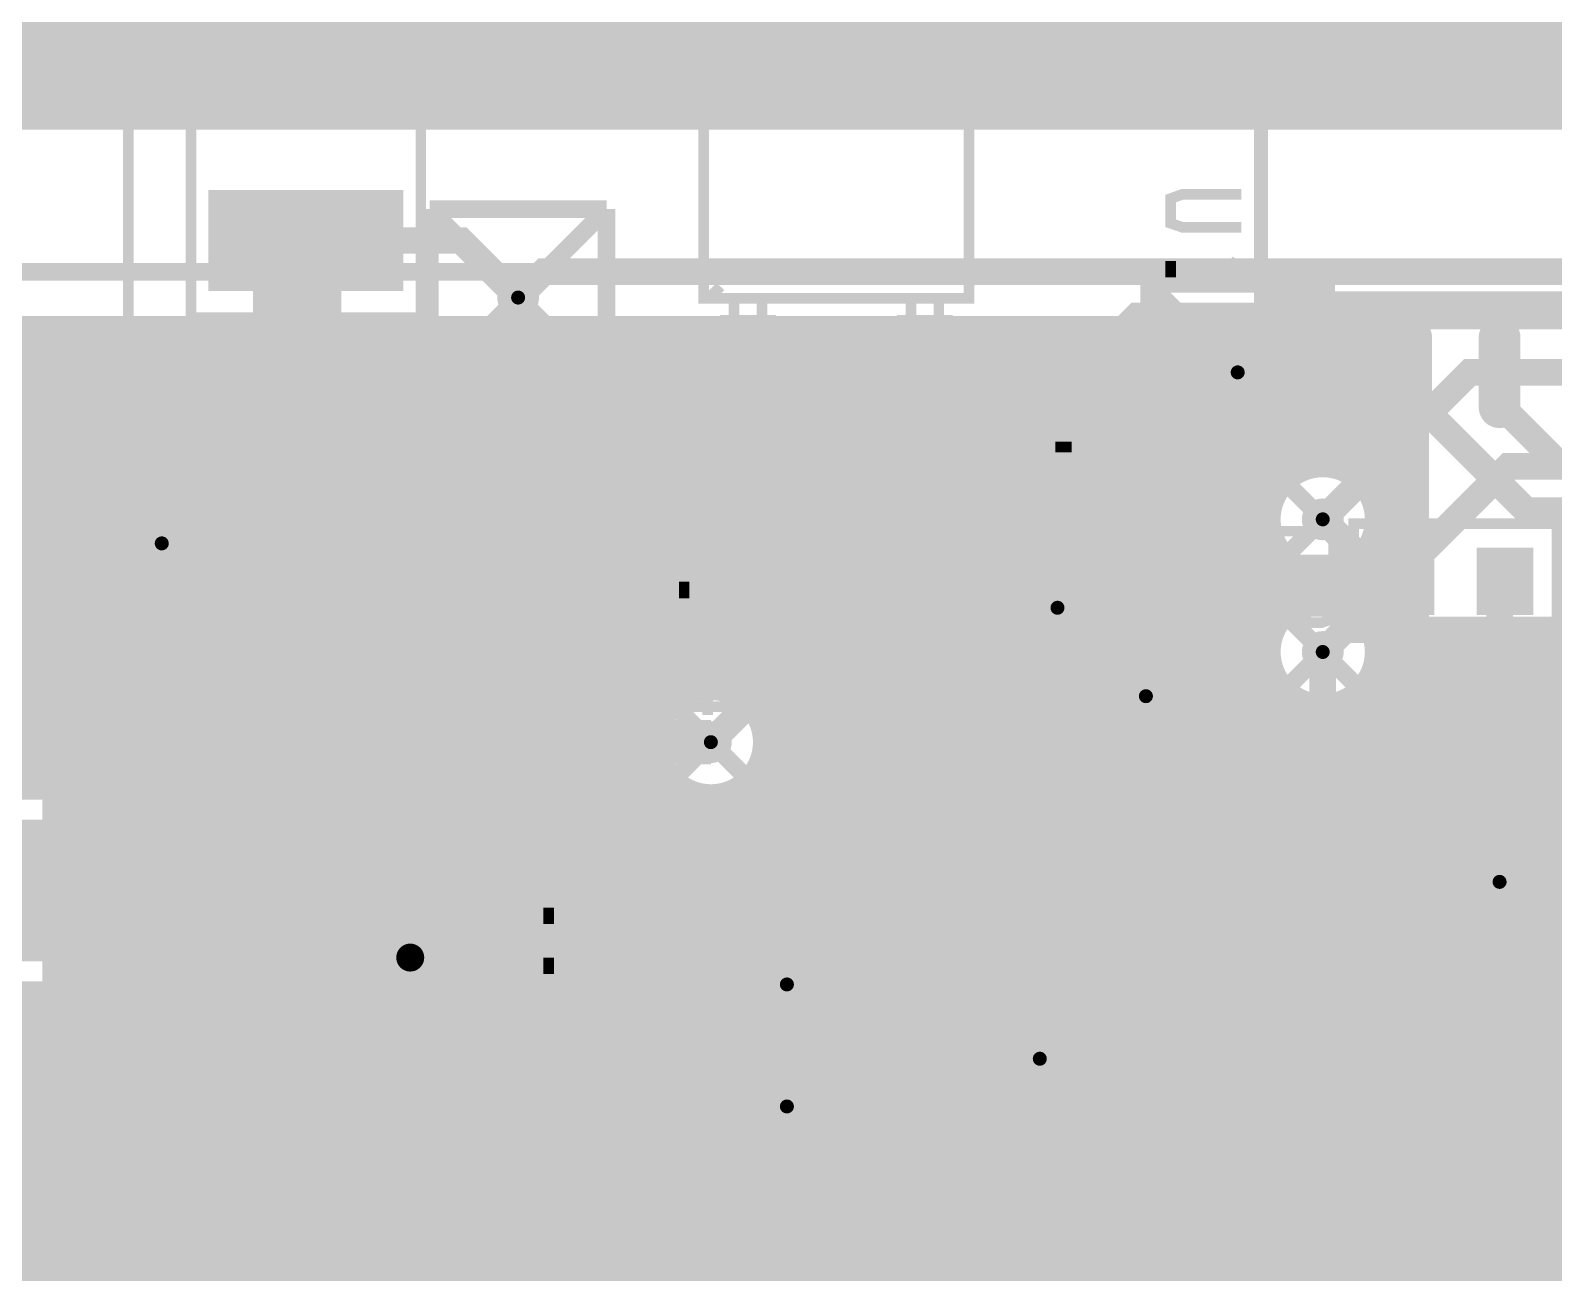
# Model space of a CAD drawing. Extents: x -11 to 221, y -93 to 178.
# Drawn here: x 140.19 to 162.06, y 31.35 to 49.19 of the extents above; entities that cross this region are included whole.
import ezdxf

# ---------------------------------------------------------------- set-up
doc = ezdxf.new("R2010")
doc.units = 0
doc.header["$MEASUREMENT"] = 0
doc.layers.get('0').update_dxf_attribs({"linetype": 'CONTINUOUS'})
for name, color, linetype in [('26-349-0_BOT', 7, 'CONTINUOUS'), ('26-349-0_DRD', 7, 'CONTINUOUS'), ('26-349-0_DRL', 2, 'CONTINUOUS'), ('26-349-0_FAB', 1, 'CONTINUOUS'), ('26-349-0_IN1', 3, 'CONTINUOUS'), ('26-349-0_IN2', 5, 'CONTINUOUS'), ('26-349-0_SMT', 14, 'CONTINUOUS'), ('26-349-0_SPT', 9, 'CONTINUOUS'), ('26-349-0_SST', 12, 'CONTINUOUS'), ('26-349-0_TOP', 11, 'CONTINUOUS'), ('THRUHOLE_TAP', 15, 'CONTINUOUS')]:
    doc.layers.add(name, color=color, linetype=linetype)

# ---------------------------------------------------------------- blocks, each defined once
blk = doc.blocks.new('ROUND_78')
at = {"const_width": 0.29972}
blk.add_lwpolyline([(-0.14986, 0, 1), (0.14986, 0, 1)], format="xyb", close=True, dxfattribs=at)
blk = doc.blocks.new('ROUND_82')
at = {"const_width": 0.29972}
blk.add_lwpolyline([(-0.14986, 0, 1), (0.14986, 0, 1)], format="xyb", close=True, dxfattribs=at)
blk = doc.blocks.new('ROUND_101')
at = {"const_width": 0.10033}
blk.add_lwpolyline([(-0.050164, 0, 1), (0.050164, 0, 1)], format="xyb", close=True, dxfattribs=at)
blk = doc.blocks.new('ROUND_102')
at = {"const_width": 0.10033}
blk.add_lwpolyline([(-0.050164, 0, 1), (0.050164, 0, 1)], format="xyb", close=True, dxfattribs=at)
blk = doc.blocks.new('ROUND_83')
at = {"const_width": 0.29972}
blk.add_lwpolyline([(-0.14986, 0, 1), (0.14986, 0, 1)], format="xyb", close=True, dxfattribs=at)
blk = doc.blocks.new('RECTANGLE_3')
blk.add_solid([(0.4826, 0.4064), (0.4826, -0.4064), (-0.4826, 0.4064), (-0.4826, -0.4064)])
blk = doc.blocks.new('RECTANGLE_4')
blk.add_solid([(0.4064, 0.4826), (0.4064, -0.4826), (-0.4064, 0.4826), (-0.4064, -0.4826)])
blk = doc.blocks.new('RECTANGLE_13')
blk.add_solid([(0.9017, 0.508), (0.9017, -0.508), (-0.9017, 0.508), (-0.9017, -0.508)])
blk = doc.blocks.new('RECTANGLE_14')
blk.add_solid([(1.12522, 1.14935), (1.12522, -1.14935), (-1.12522, 1.14935), (-1.12522, -1.14935)])
blk = doc.blocks.new('RECTANGLE_15')
blk.add_solid([(1.39954, 0.72517), (1.39954, -0.72517), (-1.39954, 0.72517), (-1.39954, -0.72517)])
blk = doc.blocks.new('RECTANGLE_17')
blk.add_solid([(0.508, 0.635), (0.508, -0.635), (-0.508, 0.635), (-0.508, -0.635)])
blk = doc.blocks.new('OBLONG_51')
at = {"const_width": 0.59944}
blk.add_lwpolyline([(0, 0.50038), (0, -0.50038)], dxfattribs=at)
at = {"const_width": 0.29972}
for points in [[(-0.14986, 0.50038, 1), (0.14986, 0.50038, 1)], [(-0.14986, -0.50038, 1), (0.14986, -0.50038, 1)]]:
    blk.add_lwpolyline(points, format="xyb", close=True, dxfattribs=at)
blk = doc.blocks.new('OBLONG_53')
at = {"const_width": 0.65024}
blk.add_lwpolyline([(0, 0.50038), (0, -0.50038)], dxfattribs=at)
at = {"const_width": 0.32512}
for points in [[(-0.16256, 0.50038, 1), (0.16256, 0.50038, 1)], [(-0.16256, -0.50038, 1), (0.16256, -0.50038, 1)]]:
    blk.add_lwpolyline(points, format="xyb", close=True, dxfattribs=at)
blk = doc.blocks.new('RECTANGLE_12')
blk.add_solid([(0.40005, 0.65024), (0.40005, -0.65024), (-0.40005, 0.65024), (-0.40005, -0.65024)])
blk = doc.blocks.new('ROUND_88')
at = {"const_width": 0.10033}
blk.add_lwpolyline([(-0.050164, 0, 1), (0.050164, 0, 1)], format="xyb", close=True, dxfattribs=at)

msp = doc.modelspace()

# ---------------------------------------------------------------- linework, layer by layer
at = {"layer": '26-349-0_BOT', "const_width": 0.381}
for points in [[(158.75, 42.164), (160.86074, 44.27474), (163.73094, 44.27474)], [(158.75, 40.259), (161.417, 42.926), (163.703, 42.926)]]:
    msp.add_lwpolyline(points, dxfattribs=at)
at = {"layer": '26-349-0_DRD', "const_width": 0.254}
for points in [[(145.923, 46.61916), (145.923, 44.07916)], [(148.463, 46.61916), (145.923, 46.61916)], [(148.463, 46.61916), (145.923, 44.07916)], [(148.463, 44.07916), (145.923, 46.61916)], [(145.923, 46.61916), (145.923, 44.07916)], [(148.463, 46.61916), (145.923, 46.61916)], [(148.463, 46.61916), (145.923, 44.07916)], [(148.463, 44.07916), (145.923, 46.61916)], [(145.923, 46.61916), (145.923, 44.07916)], [(148.463, 46.61916), (145.923, 46.61916)], [(148.463, 46.61916), (145.923, 44.07916)], [(148.463, 44.07916), (145.923, 46.61916)], [(148.463, 44.07916), (148.463, 46.61916)], [(148.463, 44.07916), (148.463, 46.61916)], [(148.463, 44.07916), (148.463, 46.61916)], [(156.25826, 45.54474), (156.25826, 43.00474)], [(158.79826, 45.54474), (156.25826, 45.54474)], [(158.79826, 45.54474), (156.25826, 43.00474)], [(158.79826, 43.00474), (156.25826, 45.54474)], [(156.25826, 45.54474), (156.25826, 43.00474)], [(158.79826, 45.54474), (156.25826, 45.54474)], [(158.79826, 45.54474), (156.25826, 43.00474)], [(158.79826, 43.00474), (156.25826, 45.54474)], [(158.79826, 43.00474), (158.79826, 45.54474)], [(158.79826, 43.00474), (158.79826, 45.54474)], [(145.923, 44.07916), (148.463, 44.07916)], [(145.923, 44.07916), (148.463, 44.07916)], [(145.923, 44.07916), (148.463, 44.07916)], [(157.48, 43.434), (157.48, 40.894)], [(160.02, 43.434), (157.48, 43.434)], [(160.02, 43.434), (157.48, 40.894)], [(160.02, 40.894), (157.48, 43.434)], [(160.02, 40.894), (160.02, 43.434)], [(140.8049, 43.08856), (140.8049, 40.54856)], [(143.3449, 43.08856), (140.8049, 43.08856)], [(143.3449, 43.08856), (140.8049, 40.54856)], [(143.3449, 40.54856), (140.8049, 43.08856)], [(140.8049, 43.08856), (140.8049, 40.54856)], [(143.3449, 43.08856), (140.8049, 43.08856)], [(143.3449, 43.08856), (140.8049, 40.54856)], [(143.3449, 40.54856), (140.8049, 43.08856)], [(143.3449, 40.54856), (143.3449, 43.08856)], [(143.3449, 40.54856), (143.3449, 43.08856)], [(156.25826, 43.00474), (158.79826, 43.00474)], [(156.25826, 43.00474), (158.79826, 43.00474)], [(153.67, 42.164), (153.67, 39.624)], [(156.21, 42.164), (153.67, 42.164)], [(156.21, 42.164), (153.67, 39.624)], [(156.21, 39.624), (153.67, 42.164)], [(153.67, 42.164), (153.67, 39.624)], [(156.21, 42.164), (153.67, 42.164)], [(156.21, 42.164), (153.67, 39.624)], [(156.21, 39.624), (153.67, 42.164)], [(153.67, 42.164), (153.67, 39.624)], [(156.21, 42.164), (153.67, 42.164)], [(156.21, 42.164), (153.67, 39.624)], [(156.21, 39.624), (153.67, 42.164)], [(156.21, 39.624), (156.21, 42.164)], [(156.21, 39.624), (156.21, 42.164)], [(156.21, 39.624), (156.21, 42.164)], [(157.48, 41.529), (157.48, 38.989)], [(160.02, 41.529), (157.48, 41.529)], [(160.02, 41.529), (157.48, 38.989)], [(160.02, 38.989), (157.48, 41.529)], [(160.02, 38.989), (160.02, 41.529)], [(154.94, 40.894), (154.94, 38.354)], [(157.48, 40.894), (154.94, 40.894)], [(157.48, 40.894), (154.94, 38.354)], [(157.48, 38.354), (154.94, 40.894)], [(154.94, 40.894), (154.94, 38.354)], [(157.48, 40.894), (154.94, 40.894)], [(157.48, 40.894), (154.94, 38.354)], [(157.48, 38.354), (154.94, 40.894)], [(157.48, 38.354), (157.48, 40.894)], [(157.48, 38.354), (157.48, 40.894)], [(157.48, 40.894), (160.02, 40.894)], [(140.8049, 40.54856), (143.3449, 40.54856)], [(140.8049, 40.54856), (143.3449, 40.54856)], [(148.6916, 40.2336), (148.6916, 37.6936)], [(151.2316, 40.2336), (148.6916, 40.2336)], [(151.2316, 40.2336), (148.6916, 37.6936)], [(151.2316, 37.6936), (148.6916, 40.2336)], [(151.2316, 37.6936), (151.2316, 40.2336)], [(153.67, 39.624), (156.21, 39.624)], [(153.67, 39.624), (156.21, 39.624)], [(153.67, 39.624), (156.21, 39.624)], [(157.48, 38.989), (160.02, 38.989)], [(154.94, 38.354), (157.48, 38.354)], [(154.94, 38.354), (157.48, 38.354)], [(160.02, 38.227), (160.02, 35.687)], [(162.56, 38.227), (160.02, 38.227)], [(162.56, 38.227), (160.02, 35.687)], [(162.56, 35.687), (160.02, 38.227)], [(148.6916, 37.6936), (151.2316, 37.6936)], [(149.7838, 36.7538), (149.7838, 34.2138)], [(152.3238, 36.7538), (149.7838, 36.7538)], [(152.3238, 36.7538), (149.7838, 34.2138)], [(152.3238, 34.2138), (149.7838, 36.7538)], [(152.3238, 34.2138), (152.3238, 36.7538)], [(153.416, 35.687), (153.416, 33.147)], [(155.956, 35.687), (153.416, 35.687)], [(155.956, 35.687), (153.416, 33.147)], [(155.956, 33.147), (153.416, 35.687)], [(153.416, 35.687), (153.416, 33.147)], [(155.956, 35.687), (153.416, 35.687)], [(155.956, 35.687), (153.416, 33.147)], [(155.956, 33.147), (153.416, 35.687)], [(155.956, 33.147), (155.956, 35.687)], [(155.956, 33.147), (155.956, 35.687)], [(160.02, 35.687), (162.56, 35.687)], [(149.7838, 35.0012), (149.7838, 32.4612)], [(152.3238, 35.0012), (149.7838, 35.0012)], [(152.3238, 35.0012), (149.7838, 32.4612)], [(152.3238, 32.4612), (149.7838, 35.0012)], [(149.7838, 35.0012), (149.7838, 32.4612)], [(152.3238, 35.0012), (149.7838, 35.0012)], [(152.3238, 35.0012), (149.7838, 32.4612)], [(152.3238, 32.4612), (149.7838, 35.0012)], [(149.7838, 35.0012), (149.7838, 32.4612)], [(152.3238, 35.0012), (149.7838, 35.0012)], [(152.3238, 35.0012), (149.7838, 32.4612)], [(152.3238, 32.4612), (149.7838, 35.0012)], [(152.3238, 32.4612), (152.3238, 35.0012)], [(152.3238, 32.4612), (152.3238, 35.0012)], [(152.3238, 32.4612), (152.3238, 35.0012)], [(149.7838, 34.2138), (152.3238, 34.2138)], [(153.416, 33.147), (155.956, 33.147)], [(153.416, 33.147), (155.956, 33.147)], [(149.7838, 32.4612), (152.3238, 32.4612)], [(149.7838, 32.4612), (152.3238, 32.4612)], [(149.7838, 32.4612), (152.3238, 32.4612)]]:
    msp.add_lwpolyline(points, dxfattribs=at)
at = {"layer": '26-349-0_DRL', "const_width": 2.49936}
msp.add_lwpolyline([(136.017, 49.022), (163.83, 49.022), (165.354, 47.498), (175.133, 47.498)], dxfattribs=at)
at = {"layer": '26-349-0_FAB'}
for points, const_width in [([(187.325, 48.26), (67.945, 48.26), (67.945, 115.57), (69.215, 116.84), (187.96, 116.84)], 1.00076), ([(165.1, 41.91), (165.1, 45.72), (113.03, 45.72), (113.03, -6.985), (157.48, -6.985), (157.48, 10.795), (164.465, 17.78), (170.815, 17.78), (170.815, 20.955), (173.99, 20.955), (173.99, 40.64), (165.1, 40.64), (165.1, 45.72)], 0.254)]:
    msp.add_lwpolyline(points, dxfattribs=dict(at, const_width=const_width))
at = {"layer": '26-349-0_IN1', "const_width": 0.381}
for points in [[(147.193, 45.34916), (147.56384, 45.72), (179.6034, 45.72), (179.6288, 45.7454), (181.0258, 45.7454), (181.483, 46.2026), (181.6354, 46.2026)], [(181.356, 45.085), (156.083, 45.085), (155.575, 44.577), (152.781, 44.577), (151.003, 42.799), (151.003, 40.005), (149.9616, 38.9636)]]:
    msp.add_lwpolyline(points, dxfattribs=at)
at = {"layer": '26-349-0_IN2', "const_width": 0.254}
for points in [[(160.147, 44.958), (122.428, 44.958)], [(140.2588, 44.958), (140.2588, 38.26256)], [(140.4874, 44.958), (140.4874, 26.44648)], [(140.716, 44.958), (140.716, 26.44648)], [(140.9446, 44.958), (140.9446, 26.44648)], [(141.1732, 44.958), (141.1732, 26.44648)], [(141.4018, 44.958), (141.4018, 26.44648)], [(141.6304, 44.958), (141.6304, 26.44648)], [(141.859, 44.958), (141.859, 26.44648)], [(142.0876, 44.958), (142.0876, 26.44648)], [(142.3162, 44.958), (142.3162, 26.44648)], [(142.5448, 44.958), (142.5448, 26.44648)], [(142.7734, 44.958), (142.7734, -6.858)], [(143.002, 44.958), (143.002, -6.858)], [(143.2306, 44.958), (143.2306, -6.858)], [(143.4592, 44.958), (143.4592, -6.858)], [(143.6878, 44.958), (143.6878, -6.858)], [(143.9164, 44.958), (143.9164, -6.858)], [(144.145, 44.958), (144.145, -6.858)], [(144.3736, 44.958), (144.3736, -6.858)], [(144.6022, 44.958), (144.6022, -6.858)], [(144.8308, 44.958), (144.8308, -6.858)], [(145.0594, 44.958), (145.0594, -6.858)], [(145.288, 44.958), (145.288, -6.858)], [(145.5166, 44.958), (145.5166, -6.858)], [(145.7452, 44.958), (145.7452, -6.858)], [(145.9738, 44.958), (145.9738, -6.858)], [(146.2024, 44.958), (146.2024, -6.858)], [(146.431, 44.958), (146.431, -6.858)], [(146.6596, 44.958), (146.6596, -6.858)], [(146.8882, 44.958), (146.8882, -6.858)], [(147.1168, 44.958), (147.1168, -6.858)], [(147.3454, 44.958), (147.3454, -6.858)], [(147.574, 44.958), (147.574, -6.858)], [(147.8026, 44.958), (147.8026, -6.858)], [(148.0312, 44.958), (148.0312, -6.858)], [(148.2598, 44.958), (148.2598, -6.858)], [(148.4884, 44.958), (148.4884, -6.858)], [(148.717, 44.958), (148.717, -6.858)], [(148.9456, 44.958), (148.9456, -6.858)], [(149.1742, 44.958), (149.1742, -6.858)], [(149.4028, 44.958), (149.4028, 39.43604)], [(149.6314, 44.958), (149.6314, 39.61638)], [(149.86, 44.958), (149.86, 39.6875)], [(150.0886, 44.958), (150.0886, 39.68242)], [(150.3172, 44.958), (150.3172, 39.60368)], [(150.5458, 44.958), (150.5458, 39.40302)], [(150.7744, 44.958), (150.7744, -6.858)], [(151.003, 44.958), (151.003, 17.45742)], [(151.2316, 44.958), (151.2316, 17.97304)], [(151.4602, 44.958), (151.4602, 18.2245)], [(151.6888, 44.958), (151.6888, 18.38706)], [(151.9174, 44.958), (151.9174, 18.49374)], [(152.146, 44.958), (152.146, 18.5547)], [(152.3746, 44.958), (152.3746, 18.57502)], [(152.6032, 44.958), (152.6032, 18.56232)], [(152.8318, 44.958), (152.8318, 18.50898)], [(153.0604, 44.958), (153.0604, 18.415)], [(153.289, 44.958), (153.289, 18.26768)], [(153.5176, 44.958), (153.5176, 18.03908)], [(153.7462, 44.958), (153.7462, 17.93494)], [(153.9748, 44.958), (153.9748, 18.20164)], [(154.2034, 44.958), (154.2034, 18.37182)], [(154.432, 44.958), (154.432, 18.48358)], [(154.6606, 44.958), (154.6606, 18.54962)], [(154.8892, 44.958), (154.8892, 18.57502)], [(155.1178, 44.958), (155.1178, 18.56486)], [(155.3464, 44.958), (155.3464, 18.5166)], [(155.575, 44.958), (155.575, 18.4277)], [(155.8036, 44.958), (155.8036, 18.28546)], [(156.0322, 44.958), (156.0322, 18.06956)], [(156.2608, 44.958), (156.2608, 17.8943)], [(156.4894, 44.958), (156.4894, 18.17878)], [(156.718, 44.958), (156.718, 18.35658)], [(156.9466, 44.958), (156.9466, 18.47342)], [(157.1752, 44.958), (157.1752, 18.54454)], [(157.4038, 44.958), (157.4038, 18.57502)], [(157.6324, 44.958), (157.6324, 18.5674)], [(157.861, 44.958), (157.861, 18.52422)], [(158.0896, 44.958), (158.0896, 42.47896)], [(158.3182, 44.958), (158.3182, 42.75328)], [(158.5468, 44.958), (158.5468, 42.86504)], [(158.7754, 44.958), (158.7754, 42.89552)], [(159.004, 44.958), (159.004, 42.8498)], [(159.2326, 44.958), (159.2326, 42.71264)], [(159.4612, 44.958), (159.4612, 42.33418)], [(159.6898, 44.958), (159.6898, 12.2428)], [(159.9184, 44.958), (159.9184, 12.4714)], [(160.147, 44.958), (160.147, 40.64)], [(160.147, 44.8056), (122.428, 44.8056)], [(160.147, 44.577), (122.428, 44.577)], [(160.147, 44.3484), (122.428, 44.3484)], [(160.147, 44.1198), (122.428, 44.1198)], [(160.147, 43.8912), (122.428, 43.8912)], [(160.147, 43.6626), (122.428, 43.6626)], [(160.147, 43.434), (122.428, 43.434)], [(160.147, 43.2054), (122.428, 43.2054)], [(160.147, 42.9768), (122.428, 42.9768)], [(158.31058, 42.7482), (122.428, 42.7482)], [(160.147, 42.7482), (159.18942, 42.7482)], [(158.10992, 42.5196), (122.428, 42.5196)], [(160.147, 42.5196), (159.39008, 42.5196)], [(158.02864, 42.291), (122.428, 42.291)], [(160.147, 42.291), (159.46882, 42.291)], [(158.0261, 42.0624), (122.428, 42.0624)], [(159.4612, 41.99128), (159.4612, 40.42918)], [(160.147, 42.0624), (159.4739, 42.0624)], [(158.09722, 41.8338), (122.428, 41.8338)], [(158.0896, 41.84904), (158.0896, 40.57396)], [(160.147, 41.8338), (159.40278, 41.8338)], [(158.27756, 41.6052), (122.428, 41.6052)], [(158.3182, 41.57218), (158.3182, 40.84828)], [(158.5468, 41.46042), (158.5468, 40.96004)], [(159.004, 41.4782), (159.004, 40.9448)], [(160.147, 41.6052), (159.22244, 41.6052)], [(159.2326, 41.61282), (159.2326, 40.80764)], [(160.147, 41.3766), (122.428, 41.3766)], [(158.7754, 41.43248), (158.7754, 40.99052)], [(160.147, 41.148), (122.428, 41.148)], [(158.43504, 40.9194), (122.428, 40.9194)], [(160.147, 40.9194), (159.06496, 40.9194)], [(158.15818, 40.6908), (124.37364, 40.6908)], [(160.147, 40.6908), (159.33928, 40.6908)], [(166.116, 40.64), (160.147, 40.64)], [(160.147, 40.64), (160.147, 12.7)], [(160.3756, 40.64), (160.3756, 12.9286)], [(160.6042, 40.64), (160.6042, 13.1572)], [(160.8328, 40.64), (160.8328, 13.3858)], [(161.0614, 40.64), (161.0614, 13.6144)], [(161.29, 40.64), (161.29, 13.843)], [(161.5186, 40.64), (161.5186, 14.0716)], [(161.7472, 40.64), (161.7472, 14.3002)], [(161.9758, 40.64), (161.9758, 14.5288)], [(158.04642, 40.4622), (124.74702, 40.4622)], [(166.116, 40.4622), (159.45104, 40.4622)], [(158.01848, 40.2336), (124.96292, 40.2336)], [(166.116, 40.2336), (159.48152, 40.2336)], [(158.0642, 40.005), (125.10516, 40.005)], [(158.0896, 39.94404), (158.0896, 18.4404)], [(166.116, 40.005), (159.4358, 40.005)], [(159.4612, 40.08628), (159.4612, 12.0142)], [(158.19882, 39.7764), (125.19406, 39.7764)], [(159.2326, 39.70782), (159.2326, 11.7856)], [(166.116, 39.7764), (159.29864, 39.7764)], [(149.52218, 39.5478), (125.24232, 39.5478)], [(158.57728, 39.5478), (150.40102, 39.5478)], [(158.3182, 39.66718), (158.3182, 18.30578)], [(158.5468, 39.55542), (158.5468, 18.10004)], [(158.7754, 39.52748), (158.7754, 17.7546)], [(166.116, 39.5478), (158.92018, 39.5478)], [(159.004, 39.5732), (159.004, 11.557)], [(149.32152, 39.3192), (125.25248, 39.3192)], [(166.116, 39.3192), (150.60168, 39.3192)], [(149.24024, 39.0906), (125.22454, 39.0906)], [(166.116, 39.0906), (150.68042, 39.0906)], [(149.2377, 38.862), (125.1585, 38.862)], [(166.116, 38.862), (150.6855, 38.862)], [(149.30882, 38.6334), (125.04928, 38.6334)], [(166.116, 38.6334), (150.61438, 38.6334)], [(149.48916, 38.4048), (124.8791, 38.4048)], [(149.4028, 38.49116), (149.4028, -6.858)], [(166.116, 38.4048), (150.43404, 38.4048)], [(150.5458, 38.52418), (150.5458, -6.858)], [(140.49248, 38.26256), (137.6299, 38.26256), (137.6299, 35.39998)], [(140.49248, 38.26256), (140.49248, 35.39998)], [(166.116, 38.1762), (140.49248, 38.1762)], [(149.6314, 38.31082), (149.6314, -6.858)], [(149.86, 38.2397), (149.86, -6.858)], [(150.0886, 38.24224), (150.0886, -6.858)], [(150.3172, 38.32352), (150.3172, -6.858)], [(166.116, 37.9476), (140.49248, 37.9476)], [(166.116, 37.719), (140.49248, 37.719)], [(166.116, 37.4904), (140.49248, 37.4904)], [(166.116, 37.2618), (140.49248, 37.2618)], [(166.116, 37.0332), (140.49248, 37.0332)], [(166.116, 36.8046), (140.49248, 36.8046)], [(166.116, 36.576), (140.49248, 36.576)], [(170.18, 36.3474), (140.49248, 36.3474)], [(170.18, 36.1188), (140.49248, 36.1188)], [(170.18, 35.8902), (140.49248, 35.8902)], [(170.18, 35.6616), (140.49248, 35.6616)], [(140.49248, 35.39998), (137.6299, 35.39998)], [(140.2588, 35.39998), (140.2588, 26.44648)], [(170.18, 35.433), (140.49248, 35.433)], [(170.18, 35.2044), (122.428, 35.2044)], [(170.18, 34.9758), (122.428, 34.9758)], [(170.18, 34.7472), (122.428, 34.7472)], [(170.18, 34.5186), (122.428, 34.5186)], [(170.18, 34.29), (122.428, 34.29)], [(170.18, 34.0614), (122.428, 34.0614)], [(170.18, 33.8328), (122.428, 33.8328)], [(170.18, 33.6042), (122.428, 33.6042)], [(170.18, 33.3756), (122.428, 33.3756)], [(170.18, 33.147), (122.428, 33.147)], [(170.18, 32.9184), (122.428, 32.9184)], [(170.18, 32.6898), (122.428, 32.6898)], [(170.18, 32.4612), (122.428, 32.4612)], [(170.18, 32.2326), (122.428, 32.2326)], [(168.02862, 32.004), (122.428, 32.004)], [(167.75938, 31.7754), (122.428, 31.7754)], [(167.6019, 31.5468), (122.428, 31.5468)], [(167.50792, 31.3182), (122.428, 31.3182)]]:
    msp.add_lwpolyline(points, dxfattribs=at)
for points in [[(158.75, 42.89552, 0.4142136), (158.01848, 42.164)], [(159.48152, 42.164, 0.4142136), (158.75, 42.89552)], [(158.01848, 42.164, 0.4142136), (158.75, 41.43248)], [(158.75, 41.43248, 0.4142136), (159.48152, 42.164)], [(158.75, 40.99052, 0.4142136), (158.01848, 40.259)], [(159.48152, 40.259, 0.4142136), (158.75, 40.99052)], [(158.01848, 40.259, 0.4142136), (158.75, 39.52748)], [(158.75, 39.52748, 0.4142136), (159.48152, 40.259)], [(149.9616, 39.69512, 0.4142136), (149.23008, 38.9636)], [(150.69312, 38.9636, 0.4142136), (149.9616, 39.69512)], [(149.23008, 38.9636, 0.4142136), (149.9616, 38.23208)], [(149.9616, 38.23208, 0.4142136), (150.69312, 38.9636)]]:
    msp.add_lwpolyline(points, format="xyb", dxfattribs=at)
at = {"layer": '26-349-0_SST'}
for points, const_width in [([(141.59484, 36.40074), (141.59484, 65.19926)], 0.1524), ([(149.86, 45.339), (149.86, 52.959), (153.67, 52.959), (153.67, 45.339), (149.86, 45.339)], 0.1524), ([(162.56, 52.959), (157.861, 52.959), (157.861, 45.339), (163.576, 45.339), (163.576, 51.943), (162.56, 52.959)], 0.20066), ([(145.796, 51.943), (145.796, 52.705), (142.494, 52.705), (142.494, 45.0596), (145.796, 45.0596), (145.796, 51.943)], 0.1524), ([(157.5816, 46.35754), (156.73578, 46.35754), (156.5656, 46.41596), (156.5656, 46.77156), (156.73578, 46.83252), (157.5816, 46.83252)], 0.1524), ([(156.5656, 45.63872), (156.5656, 45.87494)], 0.1524), ([(156.5656, 45.75556), (157.5816, 45.75556), (157.41142, 45.87494)], 0.1524), ([(150.09876, 45.50918), (149.91588, 45.32376)], 0.1524), ([(150.29434, 45.32376), (150.29434, 44.90212), (150.69566, 44.90212), (150.69566, 45.32376)], 0.1524), ([(152.83434, 45.32376), (152.83434, 44.90212), (153.23566, 44.90212), (153.23566, 45.32376)], 0.1524), ([(150.69566, 44.90212), (150.69566, 44.7548), (150.69566, 44.59986), (150.69566, 44.09948), (150.29434, 44.09948), (150.29434, 44.59986), (150.29434, 44.7548), (150.29434, 44.90212)], 0.1524), ([(153.23566, 44.90212), (153.23566, 44.7548), (153.23566, 44.59986), (153.23566, 44.09948), (152.83434, 44.09948), (152.83434, 44.59986), (152.83434, 44.7548), (152.83434, 44.90212)], 0.1524), ([(149.82952, 44.57192), (149.38248, 44.57192)], 0.1524), ([(149.4536, 44.6532), (149.4536, 44.2468)], 0.1524), ([(149.59076, 44.704), (149.59076, 44.196)], 0.1524), ([(149.72792, 44.67352), (149.72792, 44.22648)], 0.1524), ([(150.29434, 44.7548), (150.69566, 44.7548)], 0.1524), ([(150.29434, 44.59986), (150.69566, 44.59986)], 0.1524), ([(152.83434, 44.7548), (153.23566, 44.7548)], 0.1524), ([(152.83434, 44.59986), (153.23566, 44.59986)], 0.1524), ([(149.86, 44.43476), (149.352, 44.43476)], 0.1524), ([(155.02382, 43.20286), (155.02382, 44.21886), (154.90698, 44.04868)], 0.1524), ([(149.8092, 44.2976), (149.4028, 44.2976)], 0.1524), ([(153.9494, 43.37304), (154.00782, 43.20286), (154.24658, 43.20286), (154.305, 43.37304), (154.42438, 43.54068), (154.42438, 44.04868), (154.36342, 44.21886), (154.00782, 44.21886), (153.9494, 44.04868), (153.9494, 43.37304)], 0.1524), ([(155.9814, 43.54068), (155.50642, 43.54068), (155.74518, 44.21886), (155.86202, 44.21886), (155.86202, 43.20286)], 0.1524), ([(154.18562, 43.54068), (154.42438, 43.20286)], 0.1524), ([(146.558, 43.307), (149.352, 43.307), (149.352, 37.973), (146.558, 37.973), (146.558, 43.307)], 0.1524), ([(155.1432, 43.20286), (154.90698, 43.20286)], 0.1524), ([(151.003, 38.354), (155.067, 38.354), (155.067, 42.926), (153.289, 42.926), (153.035, 42.672), (152.781, 42.926), (151.003, 42.926), (151.003, 38.354)], 0.1524), ([(142.84452, 36.37026), (142.5448, 36.37026), (142.5448, 42.36974), (142.84452, 42.36974)], 0.1524), ([(145.44548, 36.37026), (145.7452, 36.37026), (145.7452, 42.36974), (145.44548, 42.36974)], 0.1524), ([(150.08606, 42.22496), (150.08606, 41.86936), (150.2537, 41.74998), (150.42388, 41.74998), (150.59406, 41.86936), (150.59406, 42.22496), (149.57806, 42.22496)], 0.1524), ([(150.08606, 41.92778), (149.57806, 41.74998)], 0.1524), ([(158.05912, 41.51884), (157.88894, 41.57726), (157.88894, 41.93286), (158.05912, 41.99382), (158.73476, 41.99382), (158.90494, 41.93286), (158.90494, 41.57726), (158.73476, 41.51884)], 0.1524), ([(162.1155, 42.1005), (159.1945, 42.1005), (159.1945, 40.4622), (162.1155, 40.4622), (162.1155, 42.1005)], 0.1524), ([(155.89758, 40.85336), (155.7274, 40.91432), (155.7274, 41.26992), (155.89758, 41.32834), (156.57576, 41.32834), (156.7434, 41.26992), (156.7434, 40.91432), (156.57576, 40.85336)], 0.1524), ([(149.57806, 41.03116), (149.57806, 41.26738)], 0.1524), ([(149.57806, 41.148), (150.59406, 41.148), (150.42388, 41.26738)], 0.1524), ([(157.88894, 40.68064), (157.88894, 41.15562), (158.56712, 40.68064), (158.73476, 40.68064), (158.90494, 40.73906), (158.90494, 41.09466), (158.73476, 41.15562)], 0.1524), ([(149.57806, 40.4876), (149.7457, 40.60698), (149.91588, 40.6654), (150.2537, 40.6654), (150.42388, 40.60698), (150.59406, 40.4876), (150.59406, 40.37076), (150.42388, 40.25138), (150.2537, 40.19296), (149.91588, 40.19296), (149.7457, 40.25138), (149.57806, 40.37076), (149.57806, 40.4876)], 0.1524), ([(156.2354, 40.07612), (156.40558, 40.01516), (156.57576, 40.01516), (156.7434, 40.07612), (156.7434, 40.43172), (156.57576, 40.49014), (156.40558, 40.49014), (156.2354, 40.43172), (156.2354, 40.07612), (156.06776, 40.01516), (155.89758, 40.01516), (155.7274, 40.07612), (155.7274, 40.43172), (155.89758, 40.49014), (156.06776, 40.49014), (156.2354, 40.43172)], 0.1524), ([(149.91588, 39.35476), (149.91588, 39.8272), (150.59406, 39.59098), (150.59406, 39.4716), (149.57806, 39.4716)], 0.1524), ([(155.7274, 39.53256), (156.7434, 39.17696), (156.7434, 39.65194)], 0.1524), ([(155.3845, 38.9255), (155.3845, 36.0045), (157.0228, 36.0045), (157.0228, 38.9255), (155.3845, 38.9255)], 0.1524), ([(145.7325, 38.5445), (142.5575, 38.5445), (142.5575, 38.227)], 0.1524), ([(145.7325, 38.46576), (142.5575, 38.46576)], 0.1524), ([(142.6591, 38.5445), (142.6591, 38.227)], 0.1524), ([(142.79626, 38.5445), (142.79626, 38.227)], 0.1524), ([(142.93342, 38.5445), (142.93342, 38.227)], 0.1524), ([(143.07058, 38.5445), (143.07058, 38.227)], 0.1524), ([(143.20774, 38.5445), (143.20774, 38.227)], 0.1524), ([(143.3449, 38.5445), (143.3449, 38.227)], 0.1524), ([(143.48206, 38.5445), (143.48206, 38.227)], 0.1524), ([(143.61922, 38.5445), (143.61922, 38.227)], 0.1524), ([(143.75638, 38.5445), (143.75638, 38.227)], 0.1524), ([(143.89354, 38.5445), (143.89354, 38.227)], 0.1524), ([(144.0307, 38.5445), (144.0307, 38.227)], 0.1524), ([(144.16786, 38.5445), (144.16786, 38.227)], 0.1524), ([(144.30502, 38.5445), (144.30502, 38.227)], 0.1524), ([(144.44218, 38.5445), (144.44218, 38.227)], 0.1524), ([(144.57934, 38.5445), (144.57934, 38.227)], 0.1524), ([(144.7165, 38.5445), (144.7165, 38.227)], 0.1524), ([(144.85366, 38.5445), (144.85366, 38.227)], 0.1524), ([(144.99082, 38.5445), (144.99082, 38.227)], 0.1524), ([(145.12798, 38.5445), (145.12798, 38.227)], 0.1524), ([(145.26514, 38.5445), (145.26514, 38.227)], 0.1524), ([(145.4023, 38.5445), (145.4023, 38.227)], 0.1524), ([(145.53946, 38.5445), (145.53946, 38.227)], 0.1524), ([(145.67662, 38.5445), (145.67662, 38.227)], 0.1524), ([(145.7325, 38.5445), (145.7325, 38.227)], 0.1524), ([(145.7325, 38.3286), (142.5575, 38.3286)], 0.1524), ([(145.7325, 38.227), (142.5575, 38.227)], 0.1524), ([(155.067, 37.846), (151.003, 37.846), (151.003, 33.274), (152.781, 33.274), (153.035, 33.528), (153.289, 33.274), (155.067, 33.274), (155.067, 37.846)], 0.1524), ([(150.6855, 34.7345), (150.6855, 37.6555), (149.0472, 37.6555), (149.0472, 34.7345), (150.6855, 34.7345)], 0.1524), ([(163.576, 36.83), (163.576, 33.782), (157.988, 33.782), (157.988, 37.592), (162.814, 37.592), (163.576, 36.83)], 0.1524), ([(148.14042, 37.54628), (148.14042, 37.19068), (148.30806, 37.0713), (148.47824, 37.0713), (148.64842, 37.19068), (148.64842, 37.54628), (147.63242, 37.54628)], 0.1524), ([(148.14042, 37.2491), (147.63242, 37.0713)], 0.1524), ([(147.63242, 36.35248), (147.63242, 36.5887)], 0.1524), ([(147.63242, 36.47186), (148.64842, 36.47186), (148.47824, 36.5887)], 0.1524), ([(145.76552, 35.84702), (145.52168, 35.84702)], 0.1524), ([(145.6944, 35.98418), (145.59534, 35.98418)], 0.1524), ([(145.62074, 35.9918), (145.62074, 35.74796)], 0.1524), ([(145.7579, 35.91814), (145.7579, 35.81908)], 0.1524), ([(147.63242, 35.63366), (147.63242, 35.86988)], 0.1524), ([(147.63242, 35.7505), (148.64842, 35.7505), (148.47824, 35.86988)], 0.1524), ([(156.4132, 35.17138), (155.56484, 35.17138), (155.3972, 35.23234), (155.3972, 35.58794), (155.56484, 35.64636), (156.4132, 35.64636)], 0.1524), ([(143.88592, 34.70402), (143.71574, 34.76244), (143.71574, 35.11804), (143.88592, 35.179), (144.5641, 35.179), (144.73174, 35.11804), (144.73174, 34.76244), (144.5641, 34.70402)], 0.1524), ([(147.63242, 34.79546), (147.63242, 35.2679), (148.30806, 34.79546), (148.47824, 34.79546), (148.64842, 34.85388), (148.64842, 35.20948), (148.47824, 35.2679)], 0.1524), ([(155.56484, 34.80816), (155.3972, 34.68878), (155.3972, 34.45256), (155.56484, 34.33318), (155.73502, 34.33318), (156.07284, 34.57194), (156.4132, 34.33318), (156.4132, 34.80816)], 0.1524), ([(144.22374, 33.92424), (144.39392, 33.86582), (144.5641, 33.86582), (144.73174, 33.92424), (144.73174, 34.27984), (144.5641, 34.3408), (144.39392, 34.3408), (144.22374, 34.27984), (144.22374, 33.92424), (144.0561, 33.86582), (143.88592, 33.86582), (143.71574, 33.92424), (143.71574, 34.27984), (143.88592, 34.3408), (144.0561, 34.3408), (144.22374, 34.27984)], 0.1524), ([(148.1455, 31.5595), (148.1455, 34.4805), (146.5072, 34.4805), (146.5072, 31.5595), (148.1455, 31.5595)], 0.1524), ([(149.0345, 34.4805), (149.0345, 31.5595), (150.6728, 31.5595), (150.6728, 34.4805), (149.0345, 34.4805)], 0.1524), ([(155.3972, 33.85058), (156.4132, 33.49498), (156.4132, 33.96996)], 0.1524), ([(144.0561, 33.02762), (144.0561, 33.5026), (144.73174, 33.26384), (144.73174, 33.147), (143.71574, 33.147)], 0.1524), ([(151.003, 28.194), (155.067, 28.194), (155.067, 32.766), (153.289, 32.766), (153.035, 32.512), (152.781, 32.766), (151.003, 32.766), (151.003, 28.194)], 0.1524), ([(162.687, 31.496), (158.623, 31.496), (158.623, 26.924), (160.401, 26.924), (160.655, 27.178), (160.909, 26.924), (162.687, 26.924), (162.687, 31.496)], 0.1524), ([(155.58262, 31.00324), (155.58262, 31.35884), (156.59862, 31.00324), (156.59862, 31.35884)], 0.1524)]:
    msp.add_lwpolyline(points, dxfattribs=dict(at, const_width=const_width))
at = {"layer": '26-349-0_SST', "const_width": 0.1524}
for points in [[(149.606, 44.704, 0.4142136), (149.352, 44.45)], [(149.86, 44.45, 0.4142136), (149.606, 44.704)], [(149.352, 44.45, 0.4142136), (149.606, 44.196)], [(149.606, 44.196, 0.4142136), (149.86, 44.45)], [(140.0937, 34.8996, 0.4142136), (141.59484, 36.40074)], [(145.6436, 35.99434, 0.4142136), (145.51914, 35.86988)], [(145.51914, 35.86988, 0.4142136), (145.6436, 35.74542)], [(145.76806, 35.86988, 0.4142136), (145.6436, 35.99434)], [(145.6436, 35.74542, 0.4142136), (145.76806, 35.86988)]]:
    msp.add_lwpolyline(points, format="xyb", dxfattribs=at)
at = {"layer": '26-349-0_TOP'}
for points, const_width in [([(144.018, 46.228), (144.018, 41.81856), (144.145, 41.81856)], 1.27), ([(144.145, 41.81856), (144.018, 41.81856), (144.018, 46.228)], 1.27), ([(144.145, 46.16958), (146.37258, 46.16958), (147.193, 45.34916)], 0.381), ([(144.145, 46.16958), (146.37258, 46.16958), (147.193, 45.34916)], 0.381), ([(147.193, 45.34916), (146.37258, 46.16958), (144.145, 46.16958)], 0.381), ([(147.955, 42.3164), (149.8854, 42.3164), (150.495, 42.926), (150.495, 44.45)], 0.381), ([(153.035, 44.45), (153.035, 41.783)], 0.381), ([(158.75, 44.27474), (157.52826, 44.27474)], 0.381), ([(157.52826, 44.27474), (158.75, 44.27474)], 0.381), ([(160.02, 44.27474), (160.02, 43.942), (161.671, 42.291), (162.179, 42.291), (163.1188, 41.3512), (163.1188, 41.275)], 0.381), ([(163.703, 42.926), (162.179, 42.926), (161.29, 43.815), (161.29, 44.27474)], 0.381), ([(144.145, 41.81856), (144.018, 41.81856), (142.0749, 41.81856)], 1.27), ([(144.145, 41.81856), (144.018, 41.81856), (142.0749, 41.81856)], 1.27), ([(144.018, 41.81856), (144.145, 41.81856)], 1.27), ([(159.9438, 41.275), (159.9438, 41.0718), (159.893, 41.021), (158.75, 42.164)], 0.381), ([(144.018, 41.656), (144.018, 41.81856)], 0.381), ([(160.02, 38.735), (159.9438, 38.8112), (159.9438, 41.0718), (159.9438, 41.275)], 0.381), ([(161.3662, 41.275), (161.29, 41.1988), (161.29, 38.735)], 0.381), ([(154.051, 39.497), (154.051, 40.005), (154.94, 40.894)], 0.381), ([(154.051, 39.497), (154.051, 40.005), (154.94, 40.894)], 0.381), ([(154.051, 39.497), (154.051, 40.005), (154.94, 40.894)], 0.381), ([(158.75, 38.735), (158.75, 40.259)], 0.381), ([(144.145, 36.9189), (146.6469, 36.9189), (147.955, 38.227), (147.955, 38.9636)], 2.032), ([(156.21, 39.624), (156.21, 38.1762)], 0.381), ([(156.21, 38.1762), (156.21, 39.624)], 0.381), ([(152.019, 39.497), (152.019, 36.703)], 0.381), ([(149.9616, 38.9636), (147.955, 38.9636)], 0.635), ([(157.38856, 24.765), (157.38856, 34.32556), (160.02, 36.957), (160.02, 38.735)], 0.381), ([(161.29, 38.735), (161.29, 36.957)], 0.381), ([(144.145, 36.9189), (144.0561, 36.83254), (139.06246, 36.83254)], 2.032), ([(144.145, 36.9189), (144.145, 33.7312)], 2.032), ([(149.86, 36.9062), (151.8158, 36.9062), (152.019, 36.703)], 0.381), ([(153.035, 31.623), (154.178, 31.623), (156.21, 33.655), (156.21, 36.7538)], 0.381), ([(156.21, 36.7538), (156.1592, 36.703), (154.051, 36.703)], 0.381), ([(151.0538, 35.4838), (149.86, 35.4838)], 0.381), ([(146.05, 24.67356), (146.05, 27.305), (144.145, 29.21), (144.145, 33.7312)], 2.032), ([(153.035, 34.417), (154.686, 34.417)], 0.381), ([(154.686, 34.417), (153.035, 34.417)], 0.381), ([(144.145, 33.7312), (147.32, 33.7312)], 0.381), ([(144.145, 33.7312), (147.32, 33.7312)], 0.381), ([(149.86, 33.7312), (151.0538, 33.7312)], 0.381), ([(151.0538, 33.7312), (149.86, 33.7312)], 0.381), ([(149.86, 33.7312), (151.0538, 33.7312)], 0.381), ([(160.02, 32.639), (160.02, 30.734), (159.639, 30.353)], 0.381), ([(161.29, 32.639), (161.29, 30.734), (161.671, 30.353)], 0.381), ([(149.86, 32.3088), (147.32, 32.3088)], 0.381), ([(149.86, 32.3088), (152.3492, 32.3088), (153.035, 31.623)], 0.381)]:
    msp.add_lwpolyline(points, dxfattribs=dict(at, const_width=const_width))

# ---------------------------------------------------------------- block references
at = {"layer": '26-349-0_BOT'}
for name, p in [('ROUND_78', (147.193, 45.34916)), ('ROUND_78', (157.52826, 44.27474)), ('ROUND_78', (158.75, 42.164)), ('ROUND_78', (142.0749, 41.81856)), ('ROUND_78', (154.94, 40.894)), ('ROUND_78', (158.75, 40.259)), ('ROUND_78', (156.21, 39.624)), ('ROUND_78', (149.9616, 38.9636)), ('ROUND_78', (161.29, 36.957)), ('ROUND_82', (151.0538, 35.4838)), ('ROUND_78', (154.686, 34.417)), ('ROUND_82', (151.0538, 33.7312))]:
    msp.add_blockref(name, p, dxfattribs=at)
at = {"layer": '26-349-0_DRL'}
for name, p in [('ROUND_102', (147.193, 45.34916)), ('ROUND_102', (157.52826, 44.27474)), ('ROUND_102', (158.75, 42.164)), ('ROUND_102', (142.0749, 41.81856)), ('ROUND_102', (154.94, 40.894)), ('ROUND_101', (158.75, 40.259)), ('ROUND_102', (156.21, 39.624)), ('ROUND_102', (149.9616, 38.9636)), ('ROUND_102', (161.29, 36.957)), ('ROUND_102', (151.0538, 35.4838)), ('ROUND_102', (154.686, 34.417)), ('ROUND_102', (151.0538, 33.7312))]:
    msp.add_blockref(name, p, dxfattribs=at)
at = {"layer": '26-349-0_IN1'}
for name, p in [('ROUND_82', (147.193, 45.34916)), ('ROUND_78', (157.52826, 44.27474)), ('ROUND_78', (158.75, 42.164)), ('ROUND_83', (142.0749, 41.81856)), ('ROUND_78', (154.94, 40.894)), ('ROUND_78', (158.75, 40.259)), ('ROUND_78', (156.21, 39.624)), ('ROUND_82', (149.9616, 38.9636)), ('ROUND_78', (161.29, 36.957)), ('ROUND_82', (151.0538, 35.4838)), ('ROUND_78', (154.686, 34.417)), ('ROUND_82', (151.0538, 33.7312))]:
    msp.add_blockref(name, p, dxfattribs=at)
at = {"layer": '26-349-0_IN2'}
for name, p in [('ROUND_82', (147.193, 45.34916)), ('ROUND_82', (157.52826, 44.27474)), ('ROUND_78', (158.75, 42.164)), ('ROUND_83', (142.0749, 41.81856)), ('ROUND_82', (154.94, 40.894)), ('ROUND_83', (158.75, 40.259)), ('ROUND_78', (156.21, 39.624)), ('ROUND_82', (149.9616, 38.9636)), ('ROUND_82', (161.29, 36.957)), ('ROUND_82', (151.0538, 35.4838)), ('ROUND_78', (154.686, 34.417)), ('ROUND_82', (151.0538, 33.7312))]:
    msp.add_blockref(name, p, dxfattribs=at)
at = {"layer": '26-349-0_SMT'}
for name, p in [('RECTANGLE_15', (144.145, 46.16958)), ('RECTANGLE_12', (150.495, 44.45)), ('RECTANGLE_12', (153.035, 44.45)), ('OBLONG_51', (158.75, 44.27474)), ('OBLONG_51', (160.02, 44.27474)), ('OBLONG_51', (161.29, 44.27474)), ('RECTANGLE_14', (144.145, 41.81856)), ('RECTANGLE_13', (147.955, 42.3164)), ('RECTANGLE_17', (153.035, 41.783)), ('RECTANGLE_4', (159.9438, 41.275)), ('RECTANGLE_4', (161.3662, 41.275)), ('RECTANGLE_17', (152.019, 39.497)), ('RECTANGLE_17', (154.051, 39.497)), ('RECTANGLE_13', (147.955, 38.9636)), ('OBLONG_53', (158.75, 38.735)), ('OBLONG_53', (160.02, 38.735)), ('OBLONG_53', (161.29, 38.735)), ('RECTANGLE_3', (156.21, 38.1762)), ('RECTANGLE_14', (144.145, 36.9189)), ('RECTANGLE_3', (149.86, 36.9062)), ('RECTANGLE_17', (152.019, 36.703)), ('RECTANGLE_17', (154.051, 36.703)), ('RECTANGLE_3', (156.21, 36.7538)), ('RECTANGLE_3', (149.86, 35.4838)), ('RECTANGLE_17', (153.035, 34.417)), ('RECTANGLE_3', (147.32, 33.7312)), ('RECTANGLE_3', (149.86, 33.7312)), ('OBLONG_53', (158.75, 32.639)), ('OBLONG_53', (160.02, 32.639)), ('OBLONG_53', (161.29, 32.639)), ('RECTANGLE_3', (147.32, 32.3088)), ('RECTANGLE_3', (149.86, 32.3088)), ('RECTANGLE_17', (153.035, 31.623))]:
    msp.add_blockref(name, p, dxfattribs=at)
at = {"layer": '26-349-0_SPT'}
for name, p in [('RECTANGLE_15', (144.145, 46.16958)), ('RECTANGLE_12', (150.495, 44.45)), ('RECTANGLE_12', (153.035, 44.45)), ('OBLONG_51', (158.75, 44.27474)), ('OBLONG_51', (160.02, 44.27474)), ('OBLONG_51', (161.29, 44.27474)), ('RECTANGLE_14', (144.145, 41.81856)), ('RECTANGLE_13', (147.955, 42.3164)), ('RECTANGLE_17', (153.035, 41.783)), ('RECTANGLE_4', (159.9438, 41.275)), ('RECTANGLE_4', (161.3662, 41.275)), ('RECTANGLE_17', (152.019, 39.497)), ('RECTANGLE_17', (154.051, 39.497)), ('RECTANGLE_13', (147.955, 38.9636)), ('OBLONG_53', (158.75, 38.735)), ('OBLONG_53', (160.02, 38.735)), ('OBLONG_53', (161.29, 38.735)), ('RECTANGLE_3', (156.21, 38.1762)), ('RECTANGLE_14', (144.145, 36.9189)), ('RECTANGLE_3', (149.86, 36.9062)), ('RECTANGLE_17', (152.019, 36.703)), ('RECTANGLE_17', (154.051, 36.703)), ('RECTANGLE_3', (156.21, 36.7538)), ('RECTANGLE_3', (149.86, 35.4838)), ('RECTANGLE_17', (153.035, 34.417)), ('RECTANGLE_3', (147.32, 33.7312)), ('RECTANGLE_3', (149.86, 33.7312)), ('OBLONG_53', (158.75, 32.639)), ('OBLONG_53', (160.02, 32.639)), ('OBLONG_53', (161.29, 32.639)), ('RECTANGLE_3', (147.32, 32.3088)), ('RECTANGLE_3', (149.86, 32.3088)), ('RECTANGLE_17', (153.035, 31.623))]:
    msp.add_blockref(name, p, dxfattribs=at)
at = {"layer": '26-349-0_TOP'}
for name, p in [('RECTANGLE_15', (144.145, 46.16958)), ('ROUND_78', (147.193, 45.34916)), ('RECTANGLE_12', (150.495, 44.45)), ('RECTANGLE_12', (153.035, 44.45)), ('OBLONG_51', (158.75, 44.27474)), ('OBLONG_51', (160.02, 44.27474)), ('OBLONG_51', (161.29, 44.27474)), ('ROUND_78', (157.52826, 44.27474)), ('RECTANGLE_14', (144.145, 41.81856)), ('RECTANGLE_13', (147.955, 42.3164)), ('ROUND_78', (158.75, 42.164)), ('RECTANGLE_17', (153.035, 41.783)), ('ROUND_78', (142.0749, 41.81856)), ('RECTANGLE_4', (159.9438, 41.275)), ('RECTANGLE_4', (161.3662, 41.275)), ('ROUND_78', (154.94, 40.894)), ('ROUND_78', (158.75, 40.259)), ('RECTANGLE_17', (152.019, 39.497)), ('RECTANGLE_17', (154.051, 39.497)), ('ROUND_78', (156.21, 39.624)), ('RECTANGLE_13', (147.955, 38.9636)), ('OBLONG_53', (158.75, 38.735)), ('OBLONG_53', (160.02, 38.735)), ('OBLONG_53', (161.29, 38.735)), ('ROUND_78', (149.9616, 38.9636)), ('RECTANGLE_3', (156.21, 38.1762)), ('RECTANGLE_14', (144.145, 36.9189)), ('RECTANGLE_3', (149.86, 36.9062)), ('RECTANGLE_17', (152.019, 36.703)), ('RECTANGLE_17', (154.051, 36.703)), ('ROUND_78', (161.29, 36.957)), ('RECTANGLE_3', (156.21, 36.7538)), ('RECTANGLE_3', (149.86, 35.4838)), ('ROUND_78', (151.0538, 35.4838)), ('RECTANGLE_17', (153.035, 34.417)), ('ROUND_78', (154.686, 34.417)), ('RECTANGLE_3', (147.32, 33.7312)), ('RECTANGLE_3', (149.86, 33.7312)), ('ROUND_78', (151.0538, 33.7312)), ('OBLONG_53', (158.75, 32.639)), ('OBLONG_53', (160.02, 32.639)), ('OBLONG_53', (161.29, 32.639)), ('RECTANGLE_3', (147.32, 32.3088)), ('RECTANGLE_3', (149.86, 32.3088)), ('RECTANGLE_17', (153.035, 31.623))]:
    msp.add_blockref(name, p, dxfattribs=at)
at = {"layer": 'THRUHOLE_TAP'}
for p in [(147.193, 45.34916), (157.52826, 44.27474), (158.75, 42.164), (142.0749, 41.81856), (154.94, 40.894), (158.75, 40.259), (156.21, 39.624), (149.9616, 38.9636), (161.29, 36.957), (151.0538, 35.4838), (154.686, 34.417), (151.0538, 33.7312)]:
    msp.add_blockref('ROUND_88', p, dxfattribs=at)

doc.saveas('drawing.dxf')
